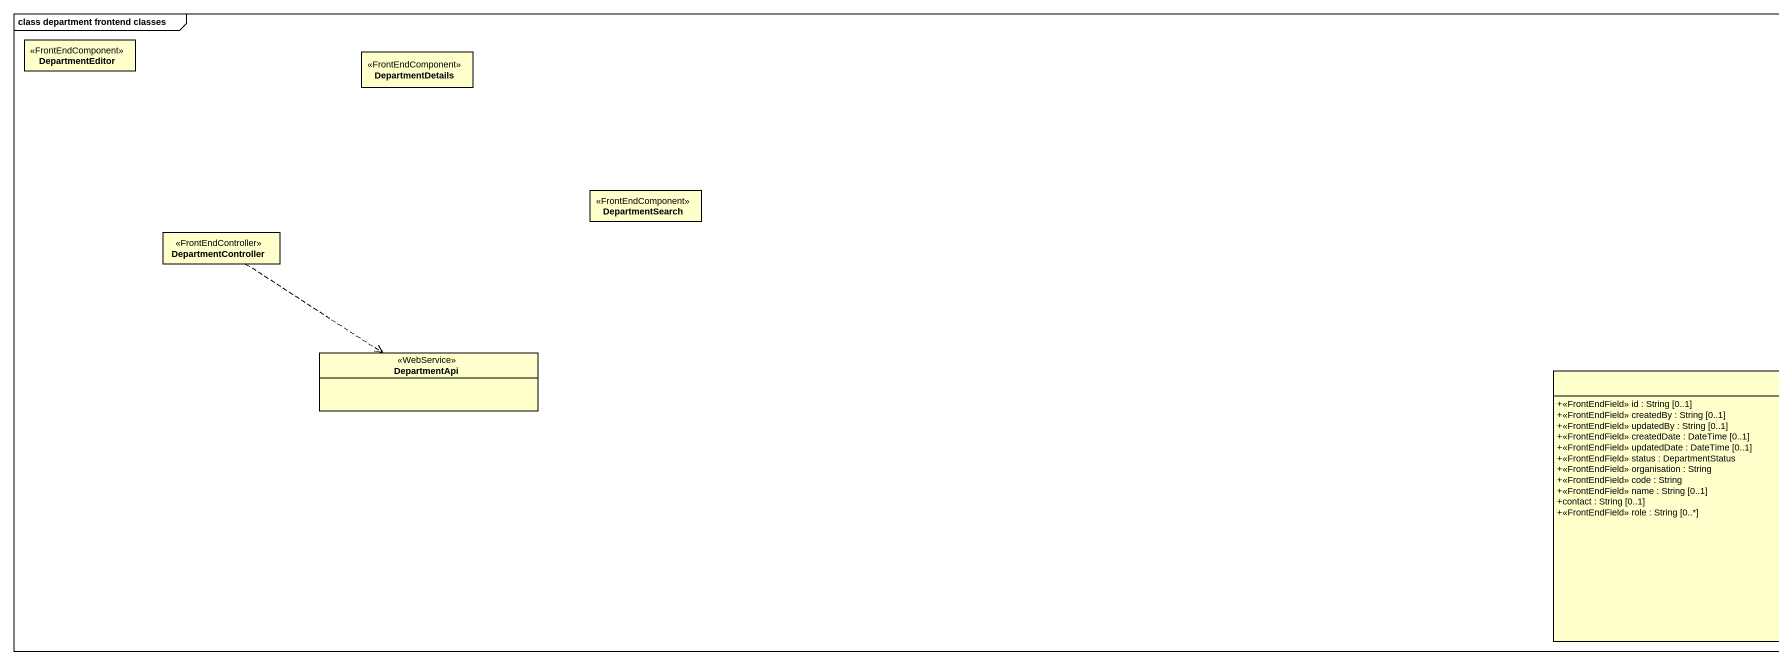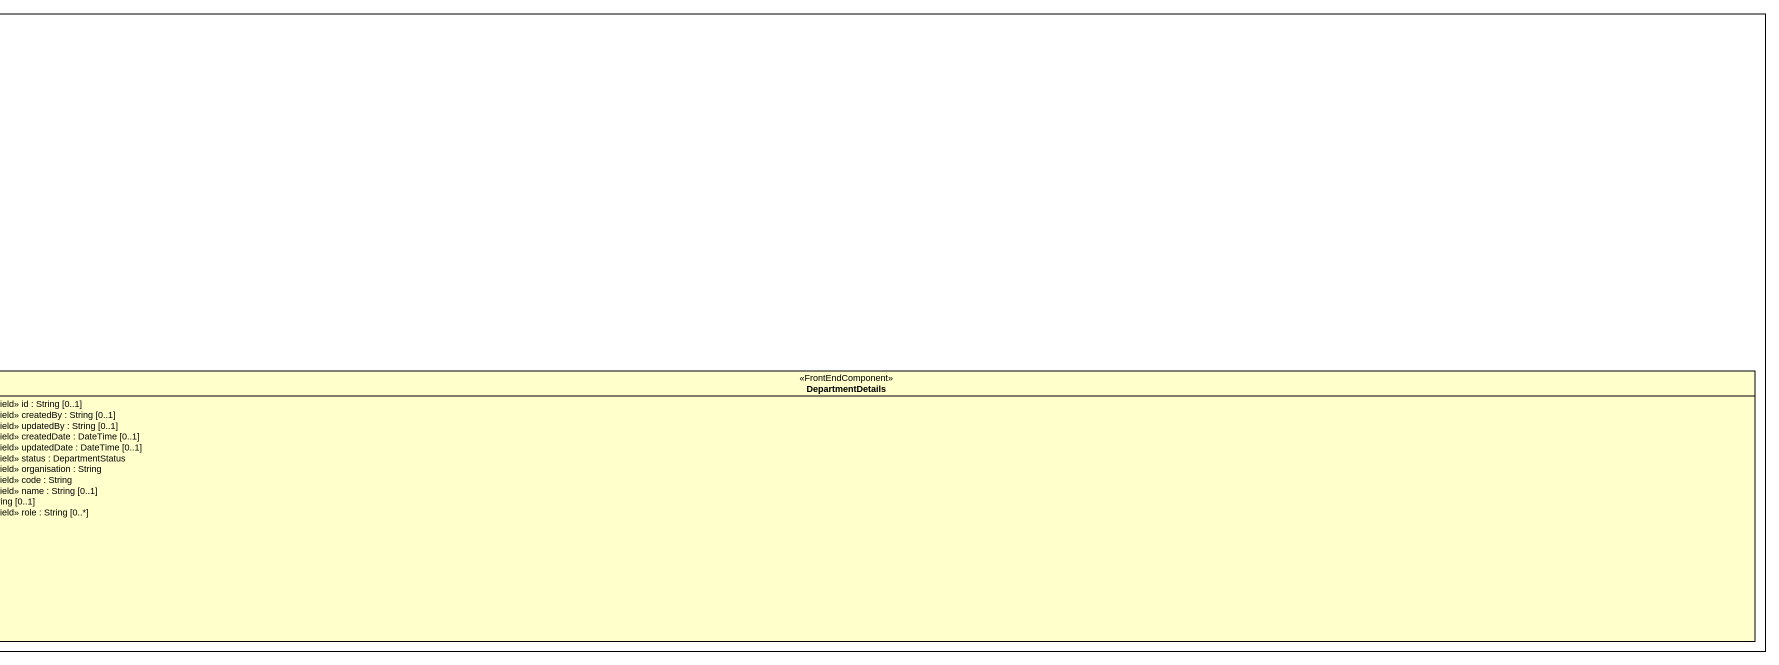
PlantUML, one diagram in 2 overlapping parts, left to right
@startuml
mainframe class department frontend classes
hide circle
hide empty members
skinparam classAttributeIconSize 0
class DepartmentEditor <<FrontEndComponent>>
class DepartmentDetails <<FrontEndComponent>>
class DepartmentSearch <<FrontEndComponent>>
class DepartmentController <<FrontEndController>>
class DepartmentApi <<WebService>>
class "DepartmentDetails" as DepartmentDetails_2 <<FrontEndComponent>> {
  +<<FrontEndField>> id : String [0..1]
  +<<FrontEndField>> createdBy : String [0..1]
  +<<FrontEndField>> updatedBy : String [0..1]
  +<<FrontEndField>> createdDate : DateTime [0..1]
  +<<FrontEndField>> updatedDate : DateTime [0..1]
  +<<FrontEndField>> status : DepartmentStatus
  +<<FrontEndField>> organisation : String
  +<<FrontEndField>> code : String
  +<<FrontEndField>> name : String [0..1]
  +contact : String [0..1]
  +<<FrontEndField>> role : String [0..*]
}
DepartmentController ..> DepartmentApi
@enduml
